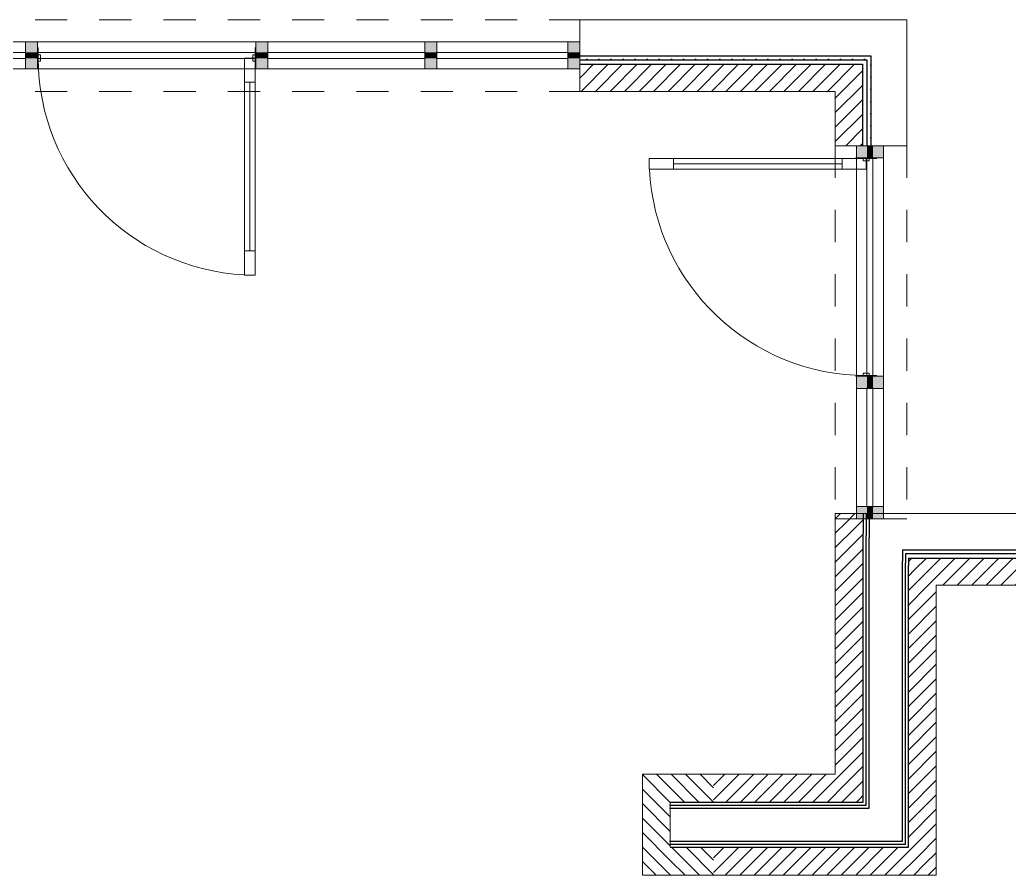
# Model space of a CAD drawing. Extents: x -485 to 726, y -1629 to -765.
# Drawn here: x -25.9 to 138.2, y -1628.6 to -1486.8 of the extents above; entities that cross this region are included whole.
import ezdxf

# ---------------------------------------------------------------- set-up
doc = ezdxf.new("R2010")
doc.units = 0
doc.header["$MEASUREMENT"] = 0
doc.linetypes.add('Dashed', pattern=[10.666667, 5.333333, -5.333333])
doc.linetypes.add('Wipeout_Contour', pattern=[39.370079, 0, -39.370079])
for name, color, linetype in [('A-WALL-EXTR', 7, 'Continuous'), ('ArchiCAD Doors', 7, 'Continuous'), ('ArchiCAD Windows', 7, 'Continuous')]:
    doc.layers.add(name, color=color, linetype=linetype)
for name, color, linetype, lineweight in [('A-WALL-EXTR_Pen_No__1', 7, 'Continuous', 13), ('A-WALL-EXTR_Pen_No__11', 7, 'Continuous', 5), ('A-WALL-EXTR_Pen_No__12', 7, 'Continuous', 13), ('ArchiCAD Doors_Pen_No__3', 7, 'Continuous', 18), ('ArchiCAD Doors_Pen_No__6', 7, 'Continuous', 9), ('ArchiCAD Windows_Pen_No__3', 7, 'Continuous', 18)]:
    doc.layers.add(name, color=color, linetype=linetype, lineweight=lineweight)
doc.layers.add('A-WALL-EXTR_Pen_No__2', color=7, linetype='Continuous', lineweight=25, true_color=0x747474)
doc.layers.add('ArchiCAD Doors_Pen_No__8', color=7, linetype='Continuous', lineweight=20, true_color=0x42bda7)
pattern_1 = [(45, (0, 0), (-1.0021986, 1.0021986), [0, -1.4173228])]
pattern_2 = [(45, (0, 0), (-1.2026383, 1.2026383), [])]

# ---------------------------------------------------------------- blocks, each defined once
blk = doc.blocks.new('Wall_14', base_point=(126.13, -1580.54))
at = {"layer": 'A-WALL-EXTR_Pen_No__2', "linetype": 'Continuous'}
h = blk.add_hatch(dxfattribs=at)
h.set_pattern_fill('04___Brick_Face', color=256, style=0, pattern_type=2)
h.set_pattern_definition(pattern_2)
h.paths.add_polyline_path([(114.01, -1568.66), (109.38, -1568.66), (114.01, -1571.94)], flags=0)
h = blk.add_hatch(dxfattribs=at)
h.set_pattern_fill('06___Ext__Sheathing_Bldg_84', color=256, style=0, pattern_type=2)
h.set_pattern_definition(pattern_1)
h.paths.add_polyline_path([(115.01, -1568.66), (114.51, -1568.66), (114.51, -1572.3), (115.01, -1572.65)], flags=0)
h = blk.add_hatch(dxfattribs=at)
h.set_pattern_fill('06___Ext__Sheathing_Bldg_84', color=256, style=0, pattern_type=2)
h.set_pattern_definition(pattern_1)
h.paths.add_polyline_path([(121.01, -1574.66), (120.51, -1574.66), (120.51, -1575.29), (121.01, -1575.29)], flags=0)
h = blk.add_hatch(dxfattribs=at)
h.set_pattern_fill('06___Ext__Sheathing_Bldg_84', color=256, style=0, pattern_type=2)
h.set_pattern_definition(pattern_1)
h.paths.add_polyline_path([(121.01, -1575.29), (120.51, -1575.29), (120.51, -1576.04), (121.01, -1576.04)], flags=0)
h = blk.add_hatch(dxfattribs=at)
h.set_pattern_fill('06___Ext__Sheathing_Bldg_84', color=256, style=0, pattern_type=2)
h.set_pattern_definition(pattern_1)
h.paths.add_polyline_path([(121.01, -1576.04), (120.51, -1576.04), (120.51, -1576.55), (121.01, -1576.9)], flags=0)
h = blk.add_hatch(dxfattribs=at)
h.set_pattern_fill('06___Ext__Sheathing_Bldg_84', color=256, style=0, pattern_type=2)
h.set_pattern_definition(pattern_1)
h.paths.add_polyline_path([(121.01, -1575.29), (168.13, -1575.29), (168.13, -1574.66), (121.01, -1574.66)], flags=0)
h = blk.add_hatch(dxfattribs=at)
h.set_pattern_fill('04___Brick_Face', color=256, style=0, pattern_type=2)
h.set_pattern_definition(pattern_2)
h.paths.add_polyline_path([(126.13, -1576.04), (121.51, -1576.04), (121.51, -1577.26), (126.13, -1580.54)], flags=0)
h = blk.add_hatch(dxfattribs=at)
h.set_pattern_fill('04___Brick_Face', color=256, style=0, pattern_type=2)
h.set_pattern_definition(pattern_2)
h.paths.add_polyline_path([(126.13, -1576.04), (126.13, -1580.54), (168.13, -1580.54), (168.13, -1576.04)], flags=0)
at = {"layer": 'A-WALL-EXTR_Pen_No__1', "linetype": 'Continuous'}
for p, q in [((109.38, -1568.66), (114.01, -1568.66)), ((114.01, -1568.66), (114.51, -1568.66)), ((114.51, -1568.66), (115.01, -1568.66)), ((168.13, -1568.66), (115.01, -1568.66)), ((126.13, -1580.54), (168.13, -1580.54))]:
    blk.add_line(p, q, dxfattribs=at)
at = {"layer": 'A-WALL-EXTR_Pen_No__2', "linetype": 'Continuous'}
for p, q in [((114.01, -1568.66), (114.01, -1571.94)), ((114.51, -1568.66), (114.51, -1572.3)), ((115.01, -1568.66), (115.01, -1572.65)), ((120.51, -1574.66), (120.51, -1575.29)), ((120.51, -1574.66), (168.13, -1574.66)), ((120.51, -1575.29), (120.51, -1576.04)), ((120.51, -1576.04), (120.51, -1576.55)), ((121.01, -1575.29), (121.01, -1576.04)), ((121.01, -1575.29), (168.13, -1575.29)), ((121.01, -1576.04), (121.01, -1576.9)), ((121.51, -1576.04), (121.51, -1577.26)), ((121.51, -1576.04), (168.13, -1576.04))]:
    blk.add_line(p, q, dxfattribs=at)
blk = doc.blocks.new('Wall_33', base_point=(126.13, -1628.64))
at = {"layer": 'A-WALL-EXTR_Pen_No__2', "linetype": 'Continuous'}
h = blk.add_hatch(dxfattribs=at)
h.set_pattern_fill('04___Brick_Face', color=256, style=0, pattern_type=2)
h.set_pattern_definition(pattern_2)
h.paths.add_polyline_path([(114.01, -1616.51), (114.01, -1571.94), (109.38, -1568.66), (109.38, -1611.89)], flags=0)
h = blk.add_hatch(dxfattribs=at)
h.set_pattern_fill('06___Ext__Sheathing_Bldg_84', color=256, style=0, pattern_type=2)
h.set_pattern_definition(pattern_1)
h.paths.add_polyline_path([(115.01, -1617.51), (115.01, -1572.65), (114.51, -1572.3), (114.51, -1617.01)], flags=0)
h = blk.add_hatch(dxfattribs=at)
h.set_pattern_fill('06___Ext__Sheathing_Bldg_84', color=256, style=0, pattern_type=2)
h.set_pattern_definition(pattern_1)
h.paths.add_polyline_path([(121.01, -1623.51), (121.01, -1576.9), (120.51, -1576.55), (120.51, -1623.01)], flags=0)
h = blk.add_hatch(dxfattribs=at)
h.set_pattern_fill('04___Brick_Face', color=256, style=0, pattern_type=2)
h.set_pattern_definition(pattern_2)
h.paths.add_polyline_path([(126.13, -1580.54), (121.51, -1577.26), (121.51, -1580.54)], flags=0)
h = blk.add_hatch(dxfattribs=at)
h.set_pattern_fill('04___Brick_Face', color=256, style=0, pattern_type=2)
h.set_pattern_definition(pattern_2)
h.paths.add_polyline_path([(121.51, -1580.54), (121.51, -1624.01), (126.13, -1628.64), (126.13, -1580.54)], flags=0)
at = {"layer": 'A-WALL-EXTR_Pen_No__1', "linetype": 'Continuous'}
for p, q in [((109.38, -1568.66), (109.38, -1611.89)), ((126.13, -1628.64), (126.13, -1580.54))]:
    blk.add_line(p, q, dxfattribs=at)
at = {"layer": 'A-WALL-EXTR_Pen_No__2', "linetype": 'Continuous'}
for p, q in [((114.01, -1616.51), (114.01, -1571.94)), ((114.51, -1617.01), (114.51, -1572.3)), ((115.01, -1617.51), (115.01, -1572.65)), ((120.51, -1623.01), (120.51, -1576.55)), ((121.01, -1623.51), (121.01, -1576.9)), ((121.51, -1624.01), (121.51, -1577.26))]:
    blk.add_line(p, q, dxfattribs=at)
blk = doc.blocks.new('Wrapped End 15')
at = {"layer": 'A-WALL-EXTR_Pen_No__2', "linetype": 'Continuous'}
h = blk.add_hatch(dxfattribs=at)
h.set_pattern_fill('04___Brick_Face', color=256, style=0, pattern_type=2)
h.set_pattern_definition(pattern_2)
h.paths.add_polyline_path([(0, -4.62), (16.75, -4.62), (16.75, 0), (0, 0)], flags=0)
h = blk.add_hatch(dxfattribs=at)
h.set_pattern_fill('04___Brick_Face', color=256, style=0, pattern_type=2)
h.set_pattern_definition(pattern_2)
h.paths.add_polyline_path([(0, -11.81), (4.63, -11.81), (4.63, -4.62), (0, -4.62)], flags=0)
h = blk.add_hatch(dxfattribs=at)
h.set_pattern_fill('04___Brick_Face', color=256, style=0, pattern_type=2)
h.set_pattern_definition(pattern_2)
h.paths.add_polyline_path([(12.12, -11.81), (16.75, -11.81), (16.75, -4.62), (12.12, -4.62)], flags=0)
at = {"layer": 'A-WALL-EXTR_Pen_No__1', "linetype": 'Continuous'}
for p, q in [((16.75, 0), (0, 0)), ((0, 0), (0, -4.62)), ((16.75, 0), (0, 0)), ((0, 0), (0, -4.62)), ((16.75, 0), (16.75, -4.62)), ((16.75, 0), (16.75, -4.62)), ((0, -4.62), (0, -11.81)), ((0, -4.62), (0, -11.81)), ((5.12, -4.62), (4.63, -4.62)), ((5.62, -4.62), (5.12, -4.62)), ((11.12, -4.62), (5.62, -4.62)), ((11.62, -4.62), (11.12, -4.62)), ((12.12, -4.62), (11.62, -4.62)), ((16.75, -4.62), (16.75, -11.81)), ((16.75, -4.62), (16.75, -11.81))]:
    blk.add_line(p, q, dxfattribs=at)
at = {"layer": 'A-WALL-EXTR_Pen_No__2', "linetype": 'Continuous'}
for p, q in [((4.63, -4.62), (4.63, -11.81)), ((4.63, -4.62), (4.63, -11.81)), ((12.12, -4.62), (12.12, -11.81)), ((12.12, -4.62), (12.12, -11.81))]:
    blk.add_line(p, q, dxfattribs=at)
for p in [(5.12, -4.62), (5.62, -4.62), (11.12, -4.62), (11.62, -4.62)]:
    blk.add_point(p, dxfattribs=at)
blk = doc.blocks.new('Wall_34', base_point=(77.38, -1628.64))
at = {"layer": 'A-WALL-EXTR_Pen_No__2', "linetype": 'Continuous'}
h = blk.add_hatch(dxfattribs=at)
h.set_pattern_fill('04___Brick_Face', color=256, style=0, pattern_type=2)
h.set_pattern_definition(pattern_2)
h.paths.add_polyline_path([(89.19, -1616.51), (114.01, -1616.51), (109.38, -1611.89), (89.19, -1611.89)], flags=0)
h = blk.add_hatch(dxfattribs=at)
h.set_pattern_fill('06___Ext__Sheathing_Bldg_84', color=256, style=0, pattern_type=2)
h.set_pattern_definition(pattern_1)
h.paths.add_polyline_path([(114.51, -1617.01), (82.01, -1617.01), (82.01, -1617.51), (115.01, -1617.51)], flags=0)
h = blk.add_hatch(dxfattribs=at)
h.set_pattern_fill('06___Ext__Sheathing_Bldg_84', color=256, style=0, pattern_type=2)
h.set_pattern_definition(pattern_1)
h.paths.add_polyline_path([(120.51, -1623.01), (82.01, -1623.01), (82.01, -1623.51), (121.01, -1623.51)], flags=0)
h = blk.add_hatch(dxfattribs=at)
h.set_pattern_fill('04___Brick_Face', color=256, style=0, pattern_type=2)
h.set_pattern_definition(pattern_2)
h.paths.add_polyline_path([(89.19, -1624.01), (89.19, -1628.64), (126.13, -1628.64), (121.51, -1624.01)], flags=0)
at = {"layer": 'A-WALL-EXTR_Pen_No__1', "linetype": 'Continuous'}
for p, q in [((109.38, -1611.89), (89.19, -1611.89)), ((89.19, -1628.64), (126.13, -1628.64))]:
    blk.add_line(p, q, dxfattribs=at)
at = {"layer": 'A-WALL-EXTR_Pen_No__2', "linetype": 'Continuous'}
for p, q in [((82.01, -1617.01), (114.51, -1617.01)), ((89.19, -1616.51), (114.01, -1616.51)), ((82.01, -1617.51), (115.01, -1617.51)), ((82.01, -1623.01), (120.51, -1623.01)), ((82.01, -1623.51), (121.01, -1623.51)), ((89.19, -1624.01), (121.51, -1624.01))]:
    blk.add_line(p, q, dxfattribs=at)
at = {"layer": 'A-WALL-EXTR', "color": 178, "linetype": 'Continuous', "lineweight": 20, "true_color": 0x030000, "zscale": 39.37007874015748, "rotation": 90}
blk.add_blockref('Wrapped End 15', (77.38, -1628.64), dxfattribs=at)
blk = doc.blocks.new('W Arch Opening 15_7')
at = {"layer": 'ArchiCAD Windows_Pen_No__3', "linetype": 'Dashed'}
for p, q in [((-71.875, 0), (71.875, 0)), ((-71.875, -11.875), (71.875, -11.875))]:
    blk.add_line(p, q, dxfattribs=at)
blk = doc.blocks.new('Wall_36', base_point=(-119.11, -1498.64))
at = {"layer": 'A-WALL-EXTR_Pen_No__2', "linetype": 'Continuous'}
h = blk.add_hatch(dxfattribs=at)
h.set_pattern_fill('06___Ext__Sheathing_Bldg_84', color=256, style=0, pattern_type=2)
h.set_pattern_definition(pattern_1)
h.paths.add_polyline_path([(-124.99, -1492.76), (-124.36, -1493.39), (-76.74, -1493.39), (-76.74, -1492.76)], flags=0)
h = blk.add_hatch(dxfattribs=at)
h.set_pattern_fill('06___Ext__Sheathing_Bldg_84', color=256, style=0, pattern_type=2)
h.set_pattern_definition(pattern_1)
h.paths.add_polyline_path([(115.26, -1492.76), (67.01, -1492.76), (67.01, -1493.39), (114.63, -1493.39)], flags=0)
h = blk.add_hatch(dxfattribs=at)
h.set_pattern_fill('04___Brick_Face', color=256, style=0, pattern_type=2)
h.set_pattern_definition(pattern_2)
h.paths.add_polyline_path([(-123.61, -1494.14), (-119.11, -1498.64), (-76.74, -1498.64), (-76.74, -1494.14)], flags=0)
h = blk.add_hatch(dxfattribs=at)
h.set_pattern_fill('04___Brick_Face', color=256, style=0, pattern_type=2)
h.set_pattern_definition(pattern_2)
h.paths.add_polyline_path([(67.01, -1494.14), (67.01, -1498.64), (109.38, -1498.64), (113.88, -1494.14)], flags=0)
at = {"layer": 'A-WALL-EXTR_Pen_No__1', "linetype": 'Continuous'}
for p, q in [((-76.74, -1486.76), (-130.99, -1486.76)), ((-76.74, -1492.76), (-76.74, -1486.76)), ((67.01, -1492.76), (67.01, -1486.76)), ((121.26, -1486.76), (67.01, -1486.76)), ((-76.74, -1493.39), (-76.74, -1492.76)), ((-76.74, -1494.14), (-76.74, -1493.39)), ((67.01, -1493.39), (67.01, -1492.76)), ((67.01, -1494.14), (67.01, -1493.39)), ((-76.74, -1498.64), (-76.74, -1494.14)), ((67.01, -1498.64), (67.01, -1494.14)), ((-119.11, -1498.64), (-76.74, -1498.64)), ((67.01, -1498.64), (109.38, -1498.64))]:
    blk.add_line(p, q, dxfattribs=at)
at = {"layer": 'A-WALL-EXTR_Pen_No__2', "linetype": 'Continuous'}
for p, q in [((-124.99, -1492.76), (-76.74, -1492.76)), ((-124.36, -1493.39), (-76.74, -1493.39)), ((67.01, -1492.76), (115.26, -1492.76)), ((67.01, -1493.39), (114.63, -1493.39)), ((-123.61, -1494.14), (-76.74, -1494.14)), ((67.01, -1494.14), (113.88, -1494.14))]:
    blk.add_line(p, q, dxfattribs=at)
at = {"layer": 'ArchiCAD Windows', "linetype": 'Continuous', "xscale": -1, "zscale": 39.37007874015748, "rotation": 180}
blk.add_blockref('W Arch Opening 15_7', (-4.86, -1498.64), dxfattribs=at)
blk = doc.blocks.new('Wall_37', base_point=(-4.86, -1490.42))
at = {"layer": 'A-WALL-EXTR_Pen_No__2', "linetype": 'Continuous'}
for points in [[(-76.75, -1490.42), (-76.75, -1494.92), (-74.75, -1494.92), (-74.75, -1490.42)], [(13.25, -1490.42), (13.25, -1494.92), (15.25, -1494.92), (15.25, -1490.42)]]:
    blk.add_hatch(color=256, dxfattribs=at).paths.add_polyline_path(points, flags=0)
at = {"layer": 'A-WALL-EXTR_Pen_No__1', "linetype": 'Continuous'}
for p, q in [((-76.75, -1490.42), (-76.75, -1494.92)), ((-23, -1490.42), (-23, -1494.92)), ((13.25, -1490.42), (13.25, -1494.92)), ((67.02, -1494.92), (67.02, -1490.42))]:
    blk.add_line(p, q, dxfattribs=at)
at = {"layer": 'A-WALL-EXTR_Pen_No__12', "linetype": 'Continuous'}
for p, q in [((-23, -1490.42), (13.25, -1490.42)), ((-23, -1494.92), (13.25, -1494.92))]:
    blk.add_line(p, q, dxfattribs=at)
at = {"color": 254, "linetype": 'Wipeout_Contour', "lineweight": 0, "ltscale": 5976.31744}
blk.add_wipeout([(-74.75, -1490.42), (-74.75, -1494.92), (-53, -1494.92), (-53, -1490.42)], dxfattribs=at).dxf.layer = 'A-WALL-EXTR'
at = {"color": 254, "linetype": 'Wipeout_Contour', "lineweight": 0, "ltscale": 5971.992412}
blk.add_wipeout([(15.25, -1490.42), (15.25, -1494.92), (41.25, -1494.92), (41.25, -1490.42)], dxfattribs=at).dxf.layer = 'A-WALL-EXTR'
at = {"layer": 'A-WALL-EXTR_Pen_No__2', "linetype": 'Continuous'}
for points in [[(-53, -1490.42), (-53, -1494.92), (-51, -1494.92), (-51, -1490.42)], [(41.25, -1490.42), (41.25, -1494.92), (43.25, -1494.92), (43.25, -1490.42)]]:
    blk.add_hatch(color=256, dxfattribs=at).paths.add_polyline_path(points, flags=0)
at = {"layer": 'A-WALL-EXTR_Pen_No__1', "linetype": 'Continuous'}
for p, q in [((-76.75, -1490.42), (-74.75, -1490.42)), ((-74.75, -1490.42), (-74.75, -1494.92)), ((-53, -1490.42), (-53, -1494.92)), ((13.25, -1490.42), (15.25, -1490.42)), ((15.25, -1490.42), (15.25, -1494.92)), ((41.25, -1490.42), (41.25, -1494.92)), ((-76.75, -1494.92), (-74.75, -1494.92)), ((13.25, -1494.92), (15.25, -1494.92))]:
    blk.add_line(p, q, dxfattribs=at)
at = {"layer": 'A-WALL-EXTR_Pen_No__11', "linetype": 'Continuous'}
for p, q in [((-74.75, -1490.42), (-53, -1490.42)), ((15.25, -1490.42), (41.25, -1490.42)), ((-74.75, -1494.92), (-53, -1494.92)), ((15.25, -1494.92), (41.25, -1494.92))]:
    blk.add_line(p, q, dxfattribs=at)
at = {"color": 254, "linetype": 'Wipeout_Contour', "lineweight": 0, "ltscale": 5972.856262}
blk.add_wipeout([(-51, -1490.42), (-51, -1494.92), (-25, -1494.92), (-25, -1490.42)], dxfattribs=at).dxf.layer = 'A-WALL-EXTR'
at = {"color": 254, "linetype": 'Wipeout_Contour', "lineweight": 0, "ltscale": 5974.779353}
blk.add_wipeout([(43.25, -1490.42), (43.25, -1494.92), (65, -1494.92), (65, -1490.42)], dxfattribs=at).dxf.layer = 'A-WALL-EXTR'
at = {"layer": 'A-WALL-EXTR_Pen_No__2', "linetype": 'Continuous'}
for points in [[(-25, -1490.42), (-25, -1494.92), (-23, -1494.92), (-23, -1490.42)], [(65, -1490.42), (65, -1494.92), (67.02, -1494.92), (67.02, -1490.42)]]:
    blk.add_hatch(color=256, dxfattribs=at).paths.add_polyline_path(points, flags=0)
at = {"layer": 'A-WALL-EXTR_Pen_No__1', "linetype": 'Continuous'}
for p, q in [((-53, -1490.42), (-51, -1490.42)), ((-51, -1490.42), (-51, -1494.92)), ((-25, -1490.42), (-25, -1494.92)), ((-25, -1490.42), (-23, -1490.42)), ((41.25, -1490.42), (43.25, -1490.42)), ((43.25, -1490.42), (43.25, -1494.92)), ((65, -1490.42), (65, -1494.92)), ((65, -1490.42), (67.02, -1490.42)), ((-53, -1494.92), (-51, -1494.92)), ((-25, -1494.92), (-23, -1494.92)), ((41.25, -1494.92), (43.25, -1494.92)), ((65, -1494.92), (67.02, -1494.92))]:
    blk.add_line(p, q, dxfattribs=at)
at = {"layer": 'A-WALL-EXTR_Pen_No__11', "linetype": 'Continuous'}
for p, q in [((-51, -1490.42), (-25, -1490.42)), ((43.25, -1490.42), (65, -1490.42)), ((-51, -1494.92), (-25, -1494.92)), ((43.25, -1494.92), (65, -1494.92))]:
    blk.add_line(p, q, dxfattribs=at)
blk = doc.blocks.new('Wall_38', base_point=(-4.86, -1492.17))
at = {"layer": 'A-WALL-EXTR_Pen_No__2', "linetype": 'Continuous'}
for points in [[(-76.75, -1492.17), (-76.75, -1493.17), (-74.75, -1493.17), (-74.75, -1492.17)], [(13.25, -1492.17), (13.25, -1493.17), (15.25, -1493.17), (15.25, -1492.17)]]:
    blk.add_hatch(color=256, dxfattribs=at).paths.add_polyline_path(points, flags=0)
at = {"layer": 'A-WALL-EXTR_Pen_No__1', "linetype": 'Continuous'}
for p, q in [((-76.75, -1492.17), (-76.75, -1493.17)), ((-23, -1492.17), (-23, -1493.17)), ((13.25, -1492.17), (13.25, -1493.17)), ((67.02, -1493.17), (67.02, -1492.17))]:
    blk.add_line(p, q, dxfattribs=at)
for p in [(-23, -1492.17), (13.25, -1492.17), (-23, -1493.17), (13.25, -1493.17)]:
    blk.add_point(p, dxfattribs=at)
at = {"layer": 'A-WALL-EXTR_Pen_No__12', "linetype": 'Continuous'}
for p, q in [((-23, -1492.17), (13.25, -1492.17)), ((-23, -1493.17), (13.25, -1493.17))]:
    blk.add_line(p, q, dxfattribs=at)
at = {"color": 254, "linetype": 'Wipeout_Contour', "lineweight": 0, "ltscale": 5976.317528}
blk.add_wipeout([(-74.75, -1492.17), (-74.75, -1493.17), (-53, -1493.17), (-53, -1492.17)], dxfattribs=at).dxf.layer = 'A-WALL-EXTR'
at = {"color": 254, "linetype": 'Wipeout_Contour', "lineweight": 0, "ltscale": 5971.992365}
blk.add_wipeout([(15.25, -1492.17), (15.25, -1493.17), (41.25, -1493.17), (41.25, -1492.17)], dxfattribs=at).dxf.layer = 'A-WALL-EXTR'
at = {"layer": 'A-WALL-EXTR_Pen_No__2', "linetype": 'Continuous'}
for points in [[(-53, -1492.17), (-53, -1493.17), (-51, -1493.17), (-51, -1492.17)], [(41.25, -1492.17), (41.25, -1493.17), (43.25, -1493.17), (43.25, -1492.17)]]:
    blk.add_hatch(color=256, dxfattribs=at).paths.add_polyline_path(points, flags=0)
at = {"layer": 'A-WALL-EXTR_Pen_No__1', "linetype": 'Continuous'}
for p, q in [((-74.75, -1492.17), (-74.75, -1493.17)), ((-53, -1492.17), (-53, -1493.17)), ((15.25, -1492.17), (15.25, -1493.17)), ((41.25, -1492.17), (41.25, -1493.17))]:
    blk.add_line(p, q, dxfattribs=at)
for p in [(-74.75, -1492.17), (-53, -1492.17), (15.25, -1492.17), (41.25, -1492.17), (-74.75, -1493.17), (-53, -1493.17), (15.25, -1493.17), (41.25, -1493.17)]:
    blk.add_point(p, dxfattribs=at)
at = {"layer": 'A-WALL-EXTR_Pen_No__11', "linetype": 'Continuous'}
for p, q in [((-74.75, -1492.17), (-53, -1492.17)), ((15.25, -1492.17), (41.25, -1492.17)), ((-74.75, -1493.17), (-53, -1493.17)), ((15.25, -1493.17), (41.25, -1493.17))]:
    blk.add_line(p, q, dxfattribs=at)
at = {"color": 254, "linetype": 'Wipeout_Contour', "lineweight": 0, "ltscale": 5972.856316}
blk.add_wipeout([(-51, -1492.17), (-51, -1493.17), (-25, -1493.17), (-25, -1492.17)], dxfattribs=at).dxf.layer = 'A-WALL-EXTR'
at = {"color": 254, "linetype": 'Wipeout_Contour', "lineweight": 0, "ltscale": 5974.77926}
blk.add_wipeout([(43.25, -1492.17), (43.25, -1493.17), (65, -1493.17), (65, -1492.17)], dxfattribs=at).dxf.layer = 'A-WALL-EXTR'
at = {"layer": 'A-WALL-EXTR_Pen_No__2', "linetype": 'Continuous'}
for points in [[(-25, -1492.17), (-25, -1493.17), (-23, -1493.17), (-23, -1492.17)], [(65, -1492.17), (65, -1493.17), (67.02, -1493.17), (67.02, -1492.17)]]:
    blk.add_hatch(color=256, dxfattribs=at).paths.add_polyline_path(points, flags=0)
at = {"layer": 'A-WALL-EXTR_Pen_No__1', "linetype": 'Continuous'}
for p, q in [((-51, -1492.17), (-51, -1493.17)), ((-25, -1492.17), (-25, -1493.17)), ((43.25, -1492.17), (43.25, -1493.17)), ((65, -1492.17), (65, -1493.17))]:
    blk.add_line(p, q, dxfattribs=at)
for p in [(-51, -1492.17), (-25, -1492.17), (43.25, -1492.17), (65, -1492.17), (-51, -1493.17), (-25, -1493.17), (43.25, -1493.17), (65, -1493.17)]:
    blk.add_point(p, dxfattribs=at)
at = {"layer": 'A-WALL-EXTR_Pen_No__11', "linetype": 'Continuous'}
for p, q in [((-51, -1492.17), (-25, -1492.17)), ((43.25, -1492.17), (65, -1492.17)), ((-51, -1493.17), (-25, -1493.17)), ((43.25, -1493.17), (65, -1493.17))]:
    blk.add_line(p, q, dxfattribs=at)
blk = doc.blocks.new('D1 Metal 15_3')
at = {"layer": 'ArchiCAD Doors_Pen_No__3', "linetype": 'Continuous'}
for p, q in [((18, 36), (16.25, 36)), ((16.25, 36), (16.25, 32)), ((18, 32), (18, 36)), ((16.25, 32), (18, 32)), ((16.25, 32), (16.25, 4)), ((18, 32), (18, 4)), ((16.25, 0), (16.25, 4)), ((16.25, 4), (18, 4)), ((18, 4), (18, 0)), ((-17.625, 0.5), (-18.125, 0.5)), ((-18.125, 0.5), (-18.125, 0)), ((-18, 0), (-18.125, 0)), ((-18.125, 0), (-18.125, -0.5)), ((-18.125, 0), (-18, 0)), ((-18, 0), (-18, -1.75)), ((-18, -1.75), (-18, 0)), ((-17.625, -0.5), (-17.625, 0.5)), ((18, 0), (16.25, 0)), ((18.125, 0.5), (17.625, 0.5)), ((17.625, 0.5), (17.625, -0.5)), ((18, 0), (18, -1.75)), ((18, -1.75), (18, 0)), ((18, 0), (18.125, 0)), ((18.125, 0), (18, 0)), ((18.125, 0), (18.125, 0.5)), ((18.125, -0.5), (18.125, 0)), ((-18.125, -0.5), (-17.625, -0.5)), ((17.625, -0.5), (18.125, -0.5))]:
    blk.add_line(p, q, dxfattribs=at)
at = {"layer": 'ArchiCAD Doors_Pen_No__6', "linetype": 'Continuous'}
blk.add_arc((18, 0), 36, 92.78631, 180, dxfattribs=at)
at = {"layer": 'ArchiCAD Doors_Pen_No__8', "linetype": 'Continuous'}
blk.add_line((17.125, 32), (17.125, 4), dxfattribs=at)
blk = doc.blocks.new('Wall_40', base_point=(-23, -1493.1))
at = {"layer": 'A-WALL-EXTR_Pen_No__2', "linetype": 'Continuous', "lineweight": 0, "true_color": 0xdbdbdb}
blk.add_hatch(color=254, dxfattribs=at).paths.add_polyline_path([(-23, -1493.1), (-23, -1494.85), (-22.99, -1494.85), (-22.99, -1493.1)], flags=0)
at = {"layer": 'A-WALL-EXTR_Pen_No__1', "linetype": 'Continuous'}
for p, q in [((-22.99, -1493.1), (-23, -1493.1)), ((-23, -1493.1), (-23, -1494.85)), ((-22.99, -1493.1), (-22.99, -1494.85)), ((13.26, -1493.1), (13.26, -1494.85))]:
    blk.add_line(p, q, dxfattribs=at)
at = {"layer": 'ArchiCAD Doors', "color": 5, "linetype": 'Continuous', "lineweight": 35, "xscale": -1, "zscale": 39.37007874015748, "rotation": 180}
blk.add_blockref('D1 Metal 15_3', (-4.87, -1493.1), dxfattribs=at)
blk = doc.blocks.new('W Arch Opening 15_9')
at = {"layer": 'ArchiCAD Windows_Pen_No__3', "linetype": 'Dashed'}
for p, q in [((-30.94, 0), (30.94, 0)), ((-30.94, -11.88), (30.94, -11.88))]:
    blk.add_line(p, q, dxfattribs=at)
blk = doc.blocks.new('Wall_44', base_point=(109.38, -1569.51))
at = {"layer": 'A-WALL-EXTR_Pen_No__2', "linetype": 'Continuous'}
h = blk.add_hatch(dxfattribs=at)
h.set_pattern_fill('06___Ext__Sheathing_Bldg_84', color=256, style=0, pattern_type=2)
h.set_pattern_definition(pattern_1)
h.paths.add_polyline_path([(114.63, -1493.39), (114.63, -1507.64), (115.26, -1507.64), (115.26, -1492.76)], flags=0)
h = blk.add_hatch(dxfattribs=at)
h.set_pattern_fill('04___Brick_Face', color=256, style=0, pattern_type=2)
h.set_pattern_definition(pattern_2)
h.paths.add_polyline_path([(109.38, -1507.64), (113.88, -1507.64), (113.88, -1494.14), (109.38, -1498.64)], flags=0)
at = {"layer": 'A-WALL-EXTR_Pen_No__1', "linetype": 'Continuous'}
for p, q in [((121.26, -1507.64), (121.26, -1486.76)), ((109.38, -1498.64), (109.38, -1507.64)), ((109.38, -1507.64), (113.88, -1507.64)), ((113.88, -1507.64), (114.63, -1507.64)), ((114.63, -1507.64), (115.26, -1507.64)), ((115.26, -1507.64), (121.26, -1507.64)), ((109.38, -1569.51), (113.88, -1569.51)), ((113.88, -1569.51), (114.63, -1569.51)), ((114.63, -1569.51), (115.26, -1569.51)), ((115.26, -1569.51), (121.26, -1569.51))]:
    blk.add_line(p, q, dxfattribs=at)
at = {"layer": 'A-WALL-EXTR_Pen_No__2', "linetype": 'Continuous'}
for p, q in [((114.63, -1493.39), (114.63, -1507.64)), ((115.26, -1492.76), (115.26, -1507.64)), ((113.88, -1494.14), (113.88, -1507.64))]:
    blk.add_line(p, q, dxfattribs=at)
at = {"layer": 'ArchiCAD Windows', "linetype": 'Continuous', "xscale": -1, "zscale": 39.37007874015748, "rotation": 90}
blk.add_blockref('W Arch Opening 15_9', (109.38, -1538.58), dxfattribs=at)
blk = doc.blocks.new('Wall_45', base_point=(117.38, -1559.76))
at = {"layer": 'A-WALL-EXTR_Pen_No__2', "linetype": 'Continuous'}
for points in [[(117.38, -1507.64), (112.88, -1507.64), (112.88, -1509.64), (117.38, -1509.64)], [(117.38, -1545.89), (112.88, -1545.89), (112.88, -1547.89), (117.38, -1547.89)]]:
    blk.add_hatch(color=256, dxfattribs=at).paths.add_polyline_path(points, flags=0)
at = {"layer": 'A-WALL-EXTR_Pen_No__1', "linetype": 'Continuous'}
for p, q in [((117.38, -1507.64), (112.88, -1507.64)), ((112.88, -1507.64), (112.88, -1509.64)), ((117.38, -1507.64), (117.38, -1509.64)), ((117.38, -1509.64), (112.88, -1509.64)), ((117.38, -1545.89), (112.88, -1545.89)), ((112.88, -1569.51), (117.38, -1569.51))]:
    blk.add_line(p, q, dxfattribs=at)
at = {"layer": 'A-WALL-EXTR_Pen_No__12', "linetype": 'Continuous'}
for p, q in [((112.88, -1509.64), (112.88, -1545.89)), ((117.38, -1509.64), (117.38, -1545.89))]:
    blk.add_line(p, q, dxfattribs=at)
at = {"color": 254, "linetype": 'Wipeout_Contour', "lineweight": 0, "ltscale": 6247.807807}
blk.add_wipeout([(117.38, -1547.89), (112.88, -1547.89), (112.88, -1567.51), (117.38, -1567.51)], dxfattribs=at).dxf.layer = 'A-WALL-EXTR'
at = {"layer": 'A-WALL-EXTR_Pen_No__2', "linetype": 'Continuous'}
blk.add_hatch(color=256, dxfattribs=at).paths.add_polyline_path([(117.38, -1567.51), (112.88, -1567.51), (112.88, -1569.51), (117.38, -1569.51)], flags=0)
at = {"layer": 'A-WALL-EXTR_Pen_No__1', "linetype": 'Continuous'}
for p, q in [((112.88, -1545.89), (112.88, -1547.89)), ((117.38, -1545.89), (117.38, -1547.89)), ((117.38, -1547.89), (112.88, -1547.89)), ((117.38, -1567.51), (112.88, -1567.51)), ((112.88, -1567.51), (112.88, -1569.51)), ((117.38, -1567.51), (117.38, -1569.51))]:
    blk.add_line(p, q, dxfattribs=at)
at = {"layer": 'A-WALL-EXTR_Pen_No__11', "linetype": 'Continuous'}
for p, q in [((112.88, -1547.89), (112.88, -1567.51)), ((117.38, -1547.89), (117.38, -1567.51))]:
    blk.add_line(p, q, dxfattribs=at)
blk = doc.blocks.new('Wall_46', base_point=(115.63, -1559.76))
at = {"layer": 'A-WALL-EXTR_Pen_No__2', "linetype": 'Continuous'}
for points in [[(115.63, -1507.64), (114.63, -1507.64), (114.63, -1509.64), (115.63, -1509.64)], [(115.63, -1545.89), (114.63, -1545.89), (114.63, -1547.89), (115.63, -1547.89)]]:
    blk.add_hatch(color=256, dxfattribs=at).paths.add_polyline_path(points, flags=0)
at = {"layer": 'A-WALL-EXTR_Pen_No__1', "linetype": 'Continuous'}
for p, q in [((115.63, -1507.64), (114.63, -1507.64)), ((115.63, -1509.64), (114.63, -1509.64)), ((115.63, -1545.89), (114.63, -1545.89)), ((114.63, -1569.51), (115.63, -1569.51))]:
    blk.add_line(p, q, dxfattribs=at)
for p in [(114.63, -1509.64), (115.63, -1509.64), (114.63, -1545.89), (115.63, -1545.89)]:
    blk.add_point(p, dxfattribs=at)
at = {"layer": 'A-WALL-EXTR_Pen_No__12', "linetype": 'Continuous'}
for p, q in [((114.63, -1509.64), (114.63, -1545.89)), ((115.63, -1509.64), (115.63, -1545.89))]:
    blk.add_line(p, q, dxfattribs=at)
at = {"color": 254, "linetype": 'Wipeout_Contour', "lineweight": 0, "ltscale": 6247.801513}
blk.add_wipeout([(115.63, -1547.89), (114.63, -1547.89), (114.63, -1567.51), (115.63, -1567.51)], dxfattribs=at).dxf.layer = 'A-WALL-EXTR'
at = {"layer": 'A-WALL-EXTR_Pen_No__2', "linetype": 'Continuous'}
blk.add_hatch(color=256, dxfattribs=at).paths.add_polyline_path([(115.63, -1567.51), (114.63, -1567.51), (114.63, -1569.51), (115.63, -1569.51)], flags=0)
at = {"layer": 'A-WALL-EXTR_Pen_No__1', "linetype": 'Continuous'}
for p, q in [((115.63, -1547.89), (114.63, -1547.89)), ((115.63, -1567.51), (114.63, -1567.51))]:
    blk.add_line(p, q, dxfattribs=at)
for p in [(114.63, -1547.89), (115.63, -1547.89), (114.63, -1567.51), (115.63, -1567.51)]:
    blk.add_point(p, dxfattribs=at)
at = {"layer": 'A-WALL-EXTR_Pen_No__11', "linetype": 'Continuous'}
for p, q in [((114.63, -1547.89), (114.63, -1567.51)), ((115.63, -1547.89), (115.63, -1567.51))]:
    blk.add_line(p, q, dxfattribs=at)
blk = doc.blocks.new('D1 Metal 15_5')
at = {"layer": 'ArchiCAD Doors_Pen_No__3', "linetype": 'Continuous'}
for p, q in [((18, 36), (16.25, 36)), ((16.25, 36), (16.25, 32)), ((18, 32), (18, 36)), ((16.25, 32), (18, 32)), ((16.25, 32), (16.25, 4)), ((18, 32), (18, 4)), ((16.25, 0), (16.25, 4)), ((16.25, 4), (18, 4)), ((18, 4), (18, 0)), ((-17.625, 0.5), (-18.125, 0.5)), ((-18.125, 0.5), (-18.125, 0)), ((-18, 0), (-18.125, 0)), ((-18.125, 0), (-18.125, -0.5)), ((-18.125, 0), (-18, 0)), ((-18, 0), (-18, -1.75)), ((-18, -1.75), (-18, 0)), ((-17.625, -0.5), (-17.625, 0.5)), ((18, 0), (16.25, 0)), ((18.125, 0.5), (17.625, 0.5)), ((17.625, 0.5), (17.625, -0.5)), ((18, 0), (18, -1.75)), ((18, -1.75), (18, 0)), ((18, 0), (18.125, 0)), ((18.125, 0), (18, 0)), ((18.125, 0), (18.125, 0.5)), ((18.125, -0.5), (18.125, 0)), ((-18.125, -0.5), (-17.625, -0.5)), ((17.625, -0.5), (18.125, -0.5))]:
    blk.add_line(p, q, dxfattribs=at)
at = {"layer": 'ArchiCAD Doors_Pen_No__6', "linetype": 'Continuous'}
blk.add_arc((18, 0), 36, 92.78631, 180, dxfattribs=at)
at = {"layer": 'ArchiCAD Doors_Pen_No__8', "linetype": 'Continuous'}
blk.add_line((17.125, 32), (17.125, 4), dxfattribs=at)
blk = doc.blocks.new('Wall_47', base_point=(114.51, -1545.89))
at = {"layer": 'A-WALL-EXTR_Pen_No__2', "linetype": 'Continuous', "lineweight": 0, "true_color": 0xdbdbdb}
blk.add_hatch(color=254, dxfattribs=at).paths.add_polyline_path([(112.76, -1545.88), (112.76, -1545.89), (114.51, -1545.89), (114.51, -1545.88)], flags=0)
at = {"layer": 'A-WALL-EXTR_Pen_No__1', "linetype": 'Continuous'}
for p, q in [((114.51, -1509.63), (112.76, -1509.63)), ((114.51, -1545.88), (112.76, -1545.88)), ((112.76, -1545.88), (112.76, -1545.89)), ((112.76, -1545.89), (114.51, -1545.89))]:
    blk.add_line(p, q, dxfattribs=at)
at = {"layer": 'ArchiCAD Doors', "color": 5, "linetype": 'Continuous', "lineweight": 35, "zscale": 39.37007874015748, "rotation": 90}
blk.add_blockref('D1 Metal 15_5', (114.51, -1527.76), dxfattribs=at)

msp = doc.modelspace()

# ---------------------------------------------------------------- block references
at = {"layer": 'A-WALL-EXTR'}
for name, p in [('Wall_36', (-119.11, -1498.64)), ('Wall_44', (109.38, -1569.51)), ('Wall_14', (126.13, -1580.54)), ('Wall_33', (126.13, -1628.64)), ('Wall_34', (77.38, -1628.64))]:
    msp.add_blockref(name, p, dxfattribs=at)

# ---------------------------------------------------------------- next in the draw order: block references
for name, p in [('Wall_37', (-4.86, -1490.42)), ('Wall_45', (117.38, -1559.76))]:
    msp.add_blockref(name, p, dxfattribs=at)

# ---------------------------------------------------------------- next in the draw order: block references
for name, p in [('Wall_38', (-4.86, -1492.17)), ('Wall_46', (115.63, -1559.76))]:
    msp.add_blockref(name, p, dxfattribs=at)

# ---------------------------------------------------------------- next in the draw order: block references
for name, p in [('Wall_40', (-23, -1493.1)), ('Wall_47', (114.51, -1545.89))]:
    msp.add_blockref(name, p, dxfattribs=at)

doc.saveas('drawing.dxf')
